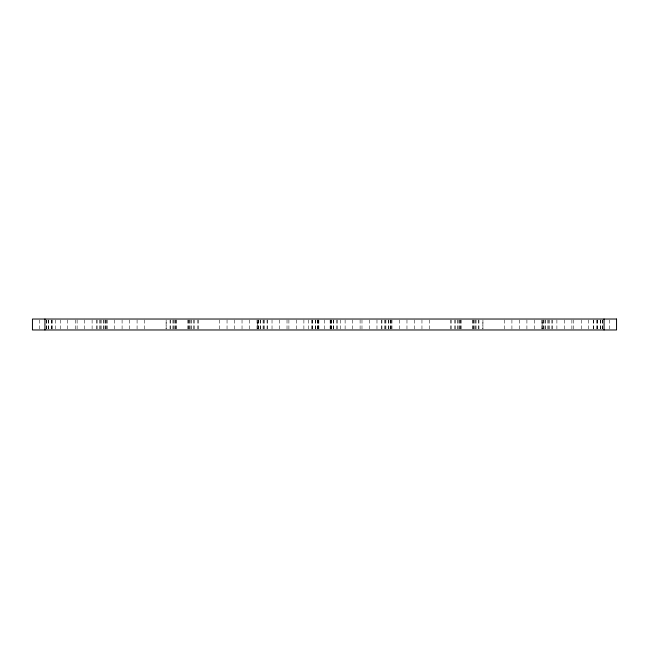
<?xml version="1.0" encoding="UTF-8"?>
<svg xmlns="http://www.w3.org/2000/svg" width="649" height="649" viewBox="0 0 649 649"><rect width="100%" height="100%" fill="white"/><g stroke="black" fill="none" stroke-linecap="round" stroke-linejoin="round"><path stroke-width="0.49" stroke-dasharray="3.25 2.43" d="M609.362 320.03L609.362 329.968M602.41 320.03L602.41 328.97M602.24 320.03L602.24 328.97M600.447 320.03L600.447 328.97M600.301 320.03L600.301 328.97M597.51 320.03L597.51 328.97M597.396 320.03L597.396 329.968M596.244 320.03L596.244 329.968M593.446 320.03L593.446 328.97M593.364 320.03L593.364 328.97M588.748 320.03L588.748 329.968M581.253 320.03L581.253 329.968M573.757 320.03L573.757 329.968M571.883 320.03L571.883 329.968M564.387 320.03L564.387 329.968M556.891 320.03L556.891 329.968M552.194 320.03L552.194 328.97M551.934 320.03L551.934 328.97M549.395 320.03L549.395 329.968M548.137 320.03L548.137 328.97M547.943 320.03L547.943 328.97M545.192 320.03L545.192 328.97M545.063 320.03L545.063 328.97M543.229 320.03L543.229 328.97M543.148 320.03L543.148 329.968M541.899 320.03L541.899 329.968M534.403 320.03L534.403 329.968M526.907 320.03L526.907 329.968M519.411 320.03L519.411 329.968M511.915 320.03L511.915 329.968M504.419 320.03L504.419 329.968M478.905 320.03L478.905 329.968M478.792 320.03L478.792 328.97M475.993 320.03L475.993 328.97M475.847 320.03L475.847 328.97M474.054 320.03L474.054 328.97M473.892 320.03L473.892 328.97M472.999 320.03L472.999 329.968M472.813 320.03L472.813 328.97M461.058 320.03L461.058 328.97M460.863 320.03L460.863 329.968M459.979 320.03L459.979 328.97M459.808 320.03L459.808 328.97M458.016 320.03L458.016 328.97M457.87 320.03L457.87 328.97M455.071 320.03L455.071 328.97M454.957 320.03L454.957 329.968M451.014 320.03L451.014 328.97M450.933 320.03L450.933 328.97M429.451 320.03L429.451 329.968M421.955 320.03L421.955 329.968M414.46 320.03L414.46 329.968M406.964 320.03L406.964 329.968M399.468 320.03L399.468 329.968M391.972 320.03L391.972 329.968M391.753 320.03L391.712 328.97M390.722 320.03L390.722 329.968M390.633 320.03L390.633 328.97M388.808 320.03L388.808 328.97M388.67 320.03L388.67 328.97M385.928 320.03L385.928 328.97M385.733 320.03L385.733 328.97M384.476 320.03L384.476 329.968M381.937 320.03L381.937 328.97M381.669 320.03L381.669 328.97M376.972 320.03L376.972 329.968M369.476 320.03L369.476 329.968M361.98 320.03L361.98 329.968M360.106 320.03L360.106 329.968M352.61 320.03L352.61 329.968M345.114 320.03L345.114 329.968M340.417 320.03L340.498 328.97M337.618 320.03L337.618 329.968M336.474 320.03L336.474 329.968M333.562 320.03L333.562 328.97M333.416 320.03L333.416 328.97M331.623 320.03L331.623 328.97M331.452 320.03L331.452 328.97M330.568 320.03L330.568 329.968M330.373 320.03L330.373 328.97M330.122 320.03L330.122 329.968M324.5 320.03L324.5 329.968M318.878 320.03L318.878 329.968M318.627 320.03L318.627 328.97M318.432 320.03L318.432 329.968M317.548 320.03L317.548 328.97M317.377 320.03L317.377 328.97M315.584 320.03L315.584 328.97M315.438 320.03L315.438 328.97M312.64 320.03L312.64 328.97M312.526 320.03L312.526 329.968M311.382 320.03L311.382 329.968M308.502 320.03L308.583 328.97M303.886 320.03L303.886 329.968M296.39 320.03L296.39 329.968M288.894 320.03L288.894 329.968M287.02 320.03L287.02 329.968M279.524 320.03L279.524 329.968M272.028 320.03L272.028 329.968M267.331 320.03L267.331 328.97M267.063 320.03L267.063 328.97M264.524 320.03L264.524 329.968M263.267 320.03L263.267 328.97M263.072 320.03L263.072 328.97M260.33 320.03L260.33 328.97M260.192 320.03L260.192 328.97M258.367 320.03L258.367 328.97M258.278 320.03L258.278 329.968M257.028 320.03L257.028 329.968M249.532 320.03L249.532 329.968M242.036 320.03L242.036 329.968M234.54 320.03L234.54 329.968M227.045 320.03L227.045 329.968M219.549 320.03L219.549 329.968M198.067 320.03L198.067 328.97M197.986 320.03L197.986 328.97M194.043 320.03L194.043 329.968M193.929 320.03L193.929 328.97M191.131 320.03L191.131 328.97M190.984 320.03L190.984 328.97M189.192 320.03L189.192 328.97M189.021 320.03L189.021 328.97M188.137 320.03L188.137 329.968M187.942 320.03L187.942 328.97M176.187 320.03L176.187 328.97M176.001 320.03L176.001 329.968M175.108 320.03L175.108 328.97M174.946 320.03L174.946 328.97M173.153 320.03L173.153 328.97M173.007 320.03L173.007 328.97M170.208 320.03L170.208 328.97M170.095 320.03L170.095 329.968M144.581 320.03L144.581 329.968M137.085 320.03L137.085 329.968M129.589 320.03L129.589 329.968M122.093 320.03L122.093 329.968M114.597 320.03L114.597 329.968M107.101 320.03L107.101 329.968M106.85 320.03L106.882 328.97M105.852 320.03L105.852 329.968M105.771 320.03L105.771 328.97M103.937 320.03L103.937 328.97M103.808 320.03L103.808 328.97M101.057 320.03L101.057 328.97M100.863 320.03L100.863 328.97M99.605 320.03L99.605 329.968M97.066 320.03L97.066 328.97M96.806 320.03L96.806 328.97M92.109 320.03L92.109 329.968M84.613 320.03L84.613 329.968M77.117 320.03L77.117 329.968M75.243 320.03L75.243 329.968M67.747 320.03L67.747 329.968M60.252 320.03L60.252 329.968M55.636 320.03L55.554 328.97M52.756 320.03L52.756 329.968M51.604 320.03L51.604 329.968M51.49 320.03L51.49 328.97M48.699 320.03L48.699 328.97M48.553 320.03L48.553 328.97M46.76 320.03L46.76 328.97M46.59 320.03L46.59 328.97M39.638 320.03L39.638 329.968M542.15 328.97L542.15 320.03L542.118 328.97M482.929 328.97L482.929 320.03L482.856 328.97M257.288 328.97L257.288 320.03L257.247 328.97M166.144 328.97L166.144 320.03L166.071 328.97"/><path stroke-width="0.97" d="M604.057 319.032L604.057 329.968M44.943 319.032L44.943 329.968M616.55 319.032L32.45 319.032L32.45 329.968L616.55 329.968L616.55 319.032"/></g></svg>
